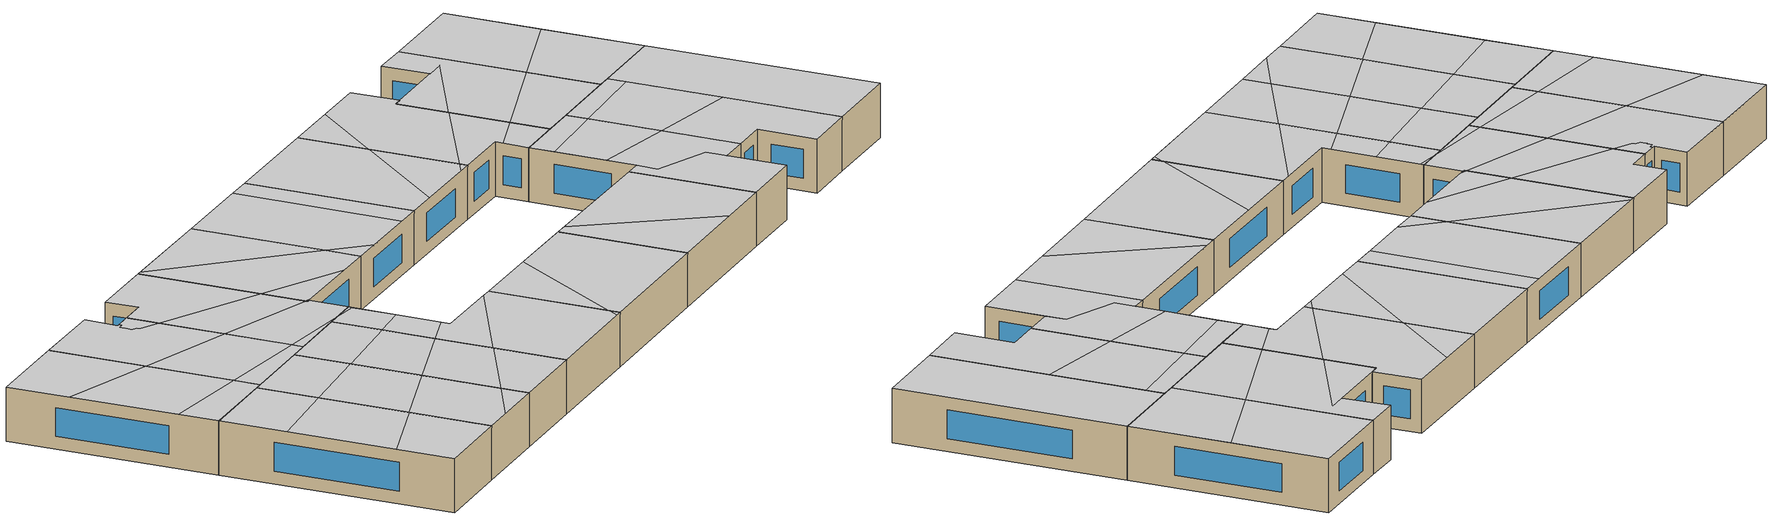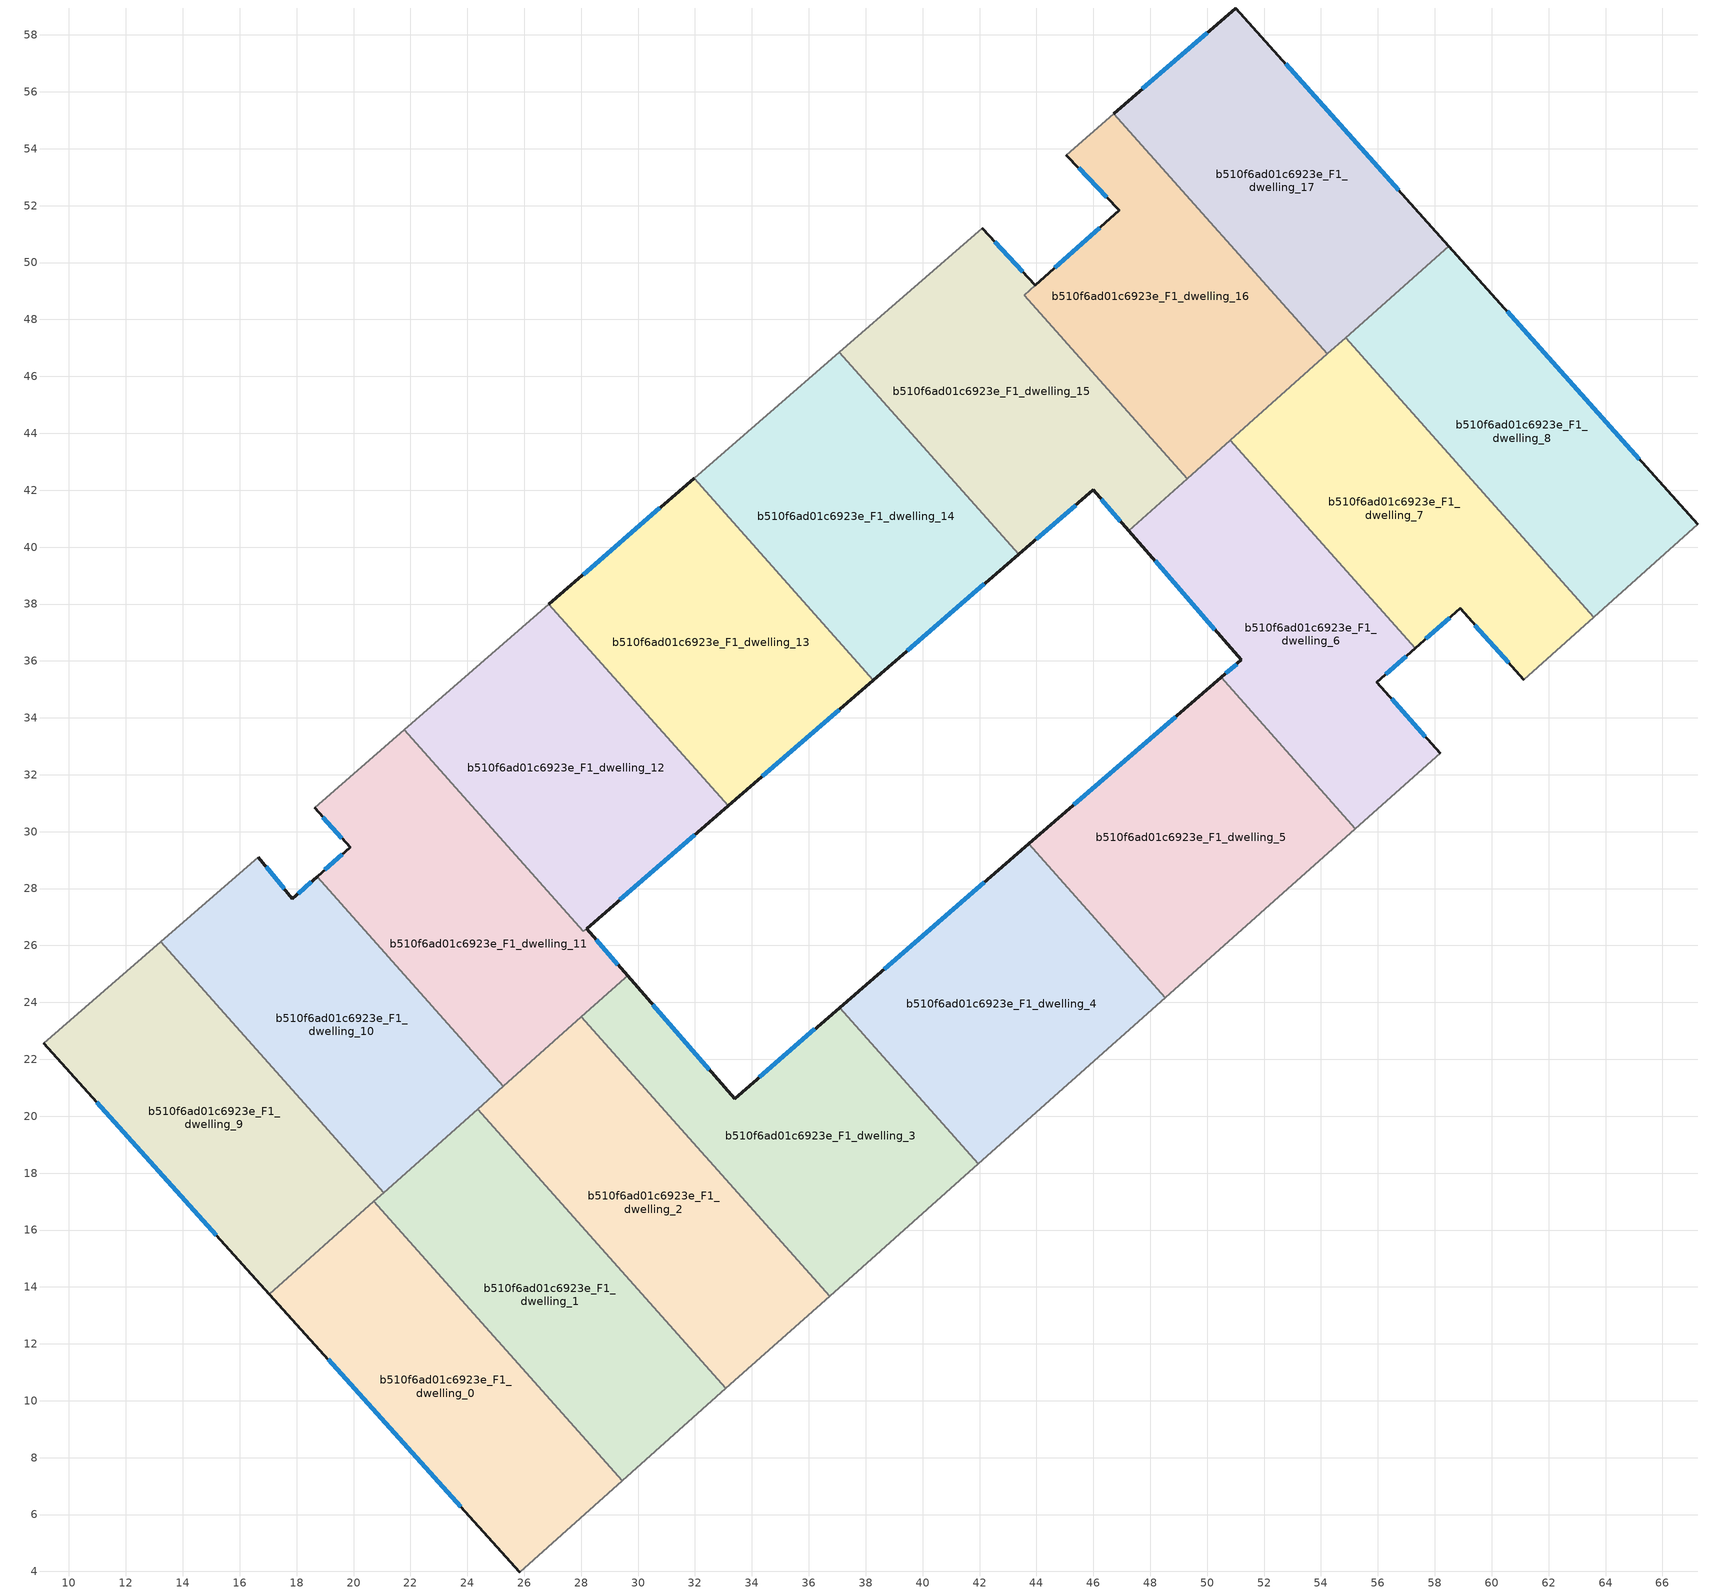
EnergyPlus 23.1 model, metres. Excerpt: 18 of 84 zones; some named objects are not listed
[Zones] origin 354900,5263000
b510f6ad01c6923e_F1_dwelling_0
 floor to b510f6ad01c6923e_F0_dwelling_0 (EU_floor_Construction): 20.72,17.01 29.44,7.19 25.83,3.98 17.04,13.75 z3
 wall outside (EU_wall_Construction): 17.04,13.75 25.83,3.98 z3:6
 wall to b510f6ad01c6923e_F1_dwelling_1 (EU_wall_Construction): 29.44,7.19 20.72,17.01 z3:6
 wall adiabatic (EU_wall_Construction): 25.83,3.98 29.44,7.19 z3:6
 wall to b510f6ad01c6923e_F1_dwelling_9 (EU_wall_Construction): 20.72,17.01 17.04,13.75 z3:6
 window (EU_Window_Construction): 19.11,11.45 23.77,6.27 z3.7:5.3
 ceiling to b510f6ad01c6923e_F2_dwelling_6 (EU_floor_Construction): 23.65,6.41 26.38,10.64 23.03,14.41 19.58,10.92 z6
 ceiling to b510f6ad01c6923e_F2_dwelling_5 (EU_floor_Construction): 19.58,10.92 23.03,14.41 20.72,17.01 17.04,13.75 z6
 ceiling to b510f6ad01c6923e_F2_dwelling_7 (EU_floor_Construction): 29.44,7.19 26.38,10.64 23.65,6.41 25.83,3.98 z6
b510f6ad01c6923e_F1_dwelling_1
 floor to b510f6ad01c6923e_F0_dwelling_1 (EU_floor_Construction): 24.36,20.25 33.09,10.43 29.44,7.19 20.72,17.01 z3
 wall to b510f6ad01c6923e_F1_dwelling_2 (EU_wall_Construction): 33.09,10.43 24.36,20.25 z3:6
 wall adiabatic (EU_wall_Construction): 29.44,7.19 33.09,10.43 z3:6
 wall to b510f6ad01c6923e_F1_dwelling_10 (EU_wall_Construction): 24.36,20.25 21.06,17.32 z3:6
 wall to b510f6ad01c6923e_F1_dwelling_9 (EU_wall_Construction): 21.06,17.32 20.72,17.01 z3:6
 ceiling to b510f6ad01c6923e_F2_dwelling_7 (EU_floor_Construction): 30.75,8.35 32.02,11.63 29.12,14.9 26.38,10.64 29.44,7.19 z6
 ceiling to b510f6ad01c6923e_F2_dwelling_6 (EU_floor_Construction): 26.38,10.64 29.12,14.9 26.46,17.89 23.03,14.41 z6
 ceiling to b510f6ad01c6923e_F2_dwelling_5 (EU_floor_Construction): 23.03,14.41 26.46,17.89 24.36,20.25 20.72,17.01 z6
 ceiling to b510f6ad01c6923e_F2_dwelling_8 (EU_floor_Construction): 33.09,10.43 32.02,11.63 30.75,8.35 z6
b510f6ad01c6923e_F1_dwelling_10
 floor to b510f6ad01c6923e_F0_dwelling_10 (EU_floor_Construction): 18.72,28.42 25.26,21.05 21.06,17.32 13.22,26.13 16.65,29.11 17.85,27.64 z3
 wall outside (EU_wall_Construction): 18.72,28.42 17.85,27.64 16.65,29.11 z3:6
 wall adiabatic (EU_wall_Construction): 16.65,29.11 13.22,26.13 z3:6
 wall to b510f6ad01c6923e_F1_dwelling_11 (EU_wall_Construction): 25.26,21.05 18.72,28.42 z3:6
 wall to b510f6ad01c6923e_F1_dwelling_9 (EU_wall_Construction): 13.22,26.13 21.06,17.32 z3:6
 wall to b510f6ad01c6923e_F1_dwelling_2 (EU_wall_Construction): 24.36,20.25 25.26,21.05 z3:6
 window (EU_Window_Construction): 17.56,27.99 16.93,28.76 / 18.51,28.24 18.05,27.82 z3.7:5.3
 ceiling to b510f6ad01c6923e_F2_dwelling_3 (EU_floor_Construction): 22.36,24.32 19.9,27.08 18.71,26.83 18.6,26.96 18.27,26.89 18.06,27.15 17.94,27.12 18.02,27.2 17.83,27.43 18.05,27.63 17.96,27.74 17.85,27.64 16.65,29.11 13.22,26.13 16.82,22.09 z6
 ceiling to b510f6ad01c6923e_F2_dwelling_2 (EU_floor_Construction): 19.9,27.08 18.72,28.42 17.96,27.74 18.05,27.63 17.83,27.43 18.02,27.2 17.94,27.12 18.06,27.15 18.27,26.89 18.6,26.96 18.71,26.83 z6
 ceiling to b510f6ad01c6923e_F2_dwelling_4 (EU_floor_Construction): 24.83,21.54 22.36,24.32 16.82,22.09 20.08,18.42 z6
 ceiling to b510f6ad01c6923e_F2_dwelling_5 (EU_floor_Construction): 25.26,21.05 24.83,21.54 20.08,18.42 21.06,17.32 z6
b510f6ad01c6923e_F1_dwelling_11
 floor to b510f6ad01c6923e_F0_dwelling_11 (EU_floor_Construction): 28.19,26.6 29.63,24.94 29.54,24.85 25.26,21.05 18.72,28.42 19.88,29.45 18.63,30.84 21.79,33.58 28.07,26.5 z3
 wall outside (EU_wall_Construction): 18.63,30.84 19.88,29.45 18.72,28.42 / 29.63,24.94 28.19,26.6 z3:6
 wall adiabatic (EU_wall_Construction): 21.79,33.58 18.63,30.84 z3:6
 wall to b510f6ad01c6923e_F1_dwelling_12 (EU_wall_Construction): 28.19,26.6 28.07,26.5 21.79,33.58 z3:6
 wall to b510f6ad01c6923e_F1_dwelling_3 (EU_wall_Construction): 28.01,23.49 29.54,24.85 29.63,24.94 z3:6
 wall to b510f6ad01c6923e_F1_dwelling_2 (EU_wall_Construction): 25.26,21.05 28,23.49 z3:6
 window (EU_Window_Construction): 19.61,29.21 18.99,28.66 / 18.93,30.51 19.59,29.78 / 29.29,25.33 28.53,26.21 z3.7:5.3
 ceiling to b510f6ad01c6923e_F2_dwelling_2 (EU_floor_Construction): 26.33,28.46 21.79,33.57 18.63,30.84 19.88,29.45 18.72,28.42 19.9,27.08 z6
 ceiling to b510f6ad01c6923e_F2_dwelling_3 (EU_floor_Construction): 27.99,26.6 26.33,28.46 19.9,27.08 22.36,24.32 z6
 ceiling to b510f6ad01c6923e_F2_dwelling_4 (EU_floor_Construction): 28.63,24.05 29.54,24.85 29.63,24.94 28.19,26.6 28.07,26.5 27.99,26.6 22.36,24.32 24.83,21.54 z6
 ceiling adiabatic (EU_roof_Construction): 28.63,24.05 24.83,21.54 25.26,21.05 z6
b510f6ad01c6923e_F1_dwelling_12
 floor to b510f6ad01c6923e_F0_dwelling_12 (EU_floor_Construction): 26.87,37.99 33.16,30.9 28.19,26.6 28.07,26.5 21.79,33.58 z3
 wall outside (EU_wall_Construction): 28.19,26.6 33.16,30.9 z3:6
 wall adiabatic (EU_wall_Construction): 26.87,37.99 21.79,33.58 z3:6
 wall to b510f6ad01c6923e_F1_dwelling_13 (EU_wall_Construction): 33.16,30.9 26.87,37.99 z3:6
 window (EU_Window_Construction): 29.36,27.61 31.99,29.89 z3.7:5.3
 ceiling to b510f6ad01c6923e_F2_dwelling_4 (EU_floor_Construction): 28.19,26.6 28.36,26.74 27.99,26.6 28.07,26.5 z6
 ceiling to b510f6ad01c6923e_F2_dwelling_2 (EU_floor_Construction): 31.65,29.6 33.16,30.9 31.84,32.39 21.97,33.74 21.79,33.57 26.33,28.46 z6
 ceiling to b510f6ad01c6923e_F2_dwelling_3 (EU_floor_Construction): 31.65,29.6 26.33,28.46 27.99,26.6 28.36,26.74 z6
 ceiling to b510f6ad01c6923e_F2_dwelling_1 (EU_floor_Construction): 31.84,32.39 26.87,37.99 21.97,33.74 z6
b510f6ad01c6923e_F1_dwelling_13
 floor to b510f6ad01c6923e_F0_dwelling_13 (EU_floor_Construction): 31.97,42.42 38.27,35.33 33.16,30.9 26.87,37.99 z3
 wall outside (EU_wall_Construction): 31.97,42.42 26.87,37.99 / 33.16,30.9 38.27,35.33 z3:6
 wall to b510f6ad01c6923e_F1_dwelling_14 (EU_wall_Construction): 38.27,35.33 31.97,42.42 z3:6
 window (EU_Window_Construction): 30.77,41.38 28.07,39.03 / 34.36,31.94 37.07,34.29 z3.7:5.3
 ceiling to b510f6ad01c6923e_F2_dwelling_1 (EU_floor_Construction): 37.08,34.3 30.83,41.43 26.87,37.99 31.84,32.39 34.46,32.03 z6
 ceiling to b510f6ad01c6923e_F2_dwelling_0 (EU_floor_Construction): 38.27,35.33 31.97,42.42 30.83,41.43 37.08,34.3 z6
 ceiling to b510f6ad01c6923e_F2_dwelling_2 (EU_floor_Construction): 34.46,32.03 31.84,32.39 33.16,30.9 z6
b510f6ad01c6923e_F1_dwelling_14
 floor to b510f6ad01c6923e_F0_dwelling_14 (EU_floor_Construction): 37.06,46.84 43.37,39.74 38.27,35.33 31.97,42.42 z3
 wall outside (EU_wall_Construction): 38.27,35.33 43.37,39.74 z3:6
 wall adiabatic (EU_wall_Construction): 37.06,46.84 31.97,42.42 z3:6
 wall to b510f6ad01c6923e_F1_dwelling_15 (EU_wall_Construction): 43.37,39.74 37.06,46.84 z3:6
 window (EU_Window_Construction): 39.47,36.36 42.17,38.71 z3.7:5.3
 ceiling to b510f6ad01c6923e_F2_dwelling_0 (EU_floor_Construction): 39.69,36.56 39.69,43.88 37.06,46.84 31.97,42.42 38.27,35.33 z6
 ceiling to b510f6ad01c6923e_F2_dwelling_15 (EU_floor_Construction): 42.68,39.15 43.05,40.11 39.69,43.88 39.69,36.56 z6
 ceiling to b510f6ad01c6923e_F2_dwelling_14 (EU_floor_Construction): 43.37,39.74 43.05,40.11 42.68,39.15 z6
b510f6ad01c6923e_F1_dwelling_15
 floor to b510f6ad01c6923e_F0_dwelling_15 (EU_floor_Construction): 43.95,49.2 43.57,48.86 49.29,42.41 47.24,40.58 45.99,42.01 43.37,39.74 37.06,46.84 42.09,51.21 z3
 wall outside (EU_wall_Construction): 43.37,39.74 45.99,42.01 47.24,40.58 / 43.95,49.2 42.09,51.21 z3:6
 wall adiabatic (EU_wall_Construction): 42.09,51.21 37.06,46.84 z3:6
 wall to b510f6ad01c6923e_F1_dwelling_16 (EU_wall_Construction): 43.57,48.86 43.95,49.2 / 49.29,42.41 43.57,48.85 z3:6
 wall to b510f6ad01c6923e_F1_dwelling_6 (EU_wall_Construction): 47.24,40.58 49.29,42.41 z3:6
 window (EU_Window_Construction): 43.99,40.28 45.38,41.48 / 43.52,49.67 42.53,50.74 / 46.28,41.68 46.95,40.92 z3.7:5.3
 ceiling to b510f6ad01c6923e_F2_dwelling_15 (EU_floor_Construction): 43.05,40.11 45.54,46.63 43.57,48.86 43.95,49.2 42.09,51.21 39.69,49.12 39.69,43.88 z6
 ceiling to b510f6ad01c6923e_F2_dwelling_14 (EU_floor_Construction): 46.27,41.69 47.79,44.1 45.54,46.63 43.05,40.11 43.37,39.74 45.99,42.01 z6
 ceiling to b510f6ad01c6923e_F2_dwelling_0 (EU_floor_Construction): 39.69,43.88 39.69,49.12 37.06,46.84 z6
 ceiling adiabatic (EU_roof_Construction): 49.29,42.41 47.79,44.1 46.27,41.69 47.24,40.58 z6
b510f6ad01c6923e_F1_dwelling_16
 floor to b510f6ad01c6923e_F0_dwelling_16 (EU_floor_Construction): 46.72,55.23 54.22,46.79 49.29,42.41 43.57,48.85 46.91,51.84 45.05,53.78 z3
 wall outside (EU_wall_Construction): 45.05,53.78 46.91,51.84 43.96,49.21 z3:6
 wall to b510f6ad01c6923e_F1_dwelling_17 (EU_wall_Construction): 54.22,46.79 46.72,55.23 z3:6
 wall adiabatic (EU_wall_Construction): 46.72,55.23 45.05,53.78 z3:6
 wall to b510f6ad01c6923e_F1_dwelling_7 (EU_wall_Construction): 50.82,43.76 54.22,46.79 z3:6
 wall to b510f6ad01c6923e_F1_dwelling_6 (EU_wall_Construction): 49.29,42.41 50.82,43.76 z3:6
 window (EU_Window_Construction): 46.22,51.22 44.65,49.82 / 45.49,53.32 46.47,52.3 z3.7:5.3
 ceiling to b510f6ad01c6923e_F2_dwelling_14 (EU_floor_Construction): 47.79,44.1 51.46,49.89 46.72,55.23 45.05,53.78 46.91,51.84 47.84,52.66 45.54,46.63 z6
 ceiling adiabatic (EU_roof_Construction): 54.22,46.79 51.46,49.89 47.79,44.1 49.29,42.41 z6
 ceiling to b510f6ad01c6923e_F2_dwelling_15 (EU_floor_Construction): 45.54,46.63 47.84,52.66 43.57,48.86 z6
 roof outside (EU_roof_Construction): 46.91,51.84 43.57,48.86 47.84,52.66 z6
b510f6ad01c6923e_F1_dwelling_17
 floor to b510f6ad01c6923e_F0_dwelling_17 (EU_floor_Construction): 51,58.95 58.49,50.58 54.22,46.79 46.72,55.23 z3
 wall outside (EU_wall_Construction): 58.49,50.58 51,58.95 46.72,55.23 z3:6
 wall to b510f6ad01c6923e_F1_dwelling_8 (EU_wall_Construction): 54.86,47.36 58.49,50.58 z3:6
 wall to b510f6ad01c6923e_F1_dwelling_7 (EU_wall_Construction): 54.22,46.79 54.86,47.36 z3:6
 window (EU_Window_Construction): 50,58.07 47.73,56.1 / 56.73,52.55 52.76,56.98 z3.7:5.3
 ceiling to b510f6ad01c6923e_F2_dwelling_14 (EU_floor_Construction): 51.46,49.89 54.63,54.89 51,58.95 46.72,55.23 z6
 ceiling to b510f6ad01c6923e_F2_dwelling_13 (EU_floor_Construction): 58.49,50.58 54.63,54.89 51.46,49.89 54.22,46.79 z6
b510f6ad01c6923e_F1_dwelling_2
 floor to b510f6ad01c6923e_F0_dwelling_2 (EU_floor_Construction): 28.01,23.49 36.73,13.67 33.09,10.43 24.36,20.25 z3
 wall to b510f6ad01c6923e_F1_dwelling_3 (EU_wall_Construction): 36.73,13.67 28.01,23.49 z3:6
 wall adiabatic (EU_wall_Construction): 33.09,10.43 36.73,13.67 z3:6
 ceiling adiabatic (EU_roof_Construction): 26.46,17.89 29.89,21.37 28.01,23.49 24.36,20.25 z6
 ceiling to b510f6ad01c6923e_F2_dwelling_7 (EU_floor_Construction): 32.02,11.63 34.01,16.73 31.86,19.15 29.12,14.9 z6
 ceiling to b510f6ad01c6923e_F2_dwelling_8 (EU_floor_Construction): 36.73,13.67 34.01,16.73 32.02,11.63 33.09,10.43 z6
 ceiling to b510f6ad01c6923e_F2_dwelling_6 (EU_floor_Construction): 29.12,14.9 31.86,19.15 29.89,21.37 26.46,17.89 z6
b510f6ad01c6923e_F1_dwelling_3
 floor to b510f6ad01c6923e_F0_dwelling_3 (EU_floor_Construction): 37.09,23.82 41.96,18.33 36.73,13.67 28.01,23.49 29.63,24.94 33.39,20.62 z3
 wall outside (EU_wall_Construction): 37.09,23.82 33.39,20.62 29.63,24.94 z3:6
 wall to b510f6ad01c6923e_F1_dwelling_4 (EU_wall_Construction): 41.96,18.33 37.09,23.82 z3:6
 wall adiabatic (EU_wall_Construction): 36.73,13.67 41.96,18.33 z3:6
 window (EU_Window_Construction): 32.51,21.63 30.52,23.92 / 36.22,23.07 34.26,21.37 z3.7:5.3
 ceiling to b510f6ad01c6923e_F2_dwelling_8 (EU_floor_Construction): 41.66,18.06 41.56,18.79 37.09,23.82 36.61,23.41 34.01,16.73 36.73,13.67 z6
 ceiling to b510f6ad01c6923e_F2_dwelling_7 (EU_floor_Construction): 34.01,16.73 36.61,23.41 33.39,20.62 33.05,21.01 31.86,19.15 z6
 ceiling to b510f6ad01c6923e_F2_dwelling_9 (EU_floor_Construction): 41.96,18.33 41.56,18.79 41.66,18.06 z6
 ceiling to b510f6ad01c6923e_F2_dwelling_6 (EU_floor_Construction): 31.86,19.15 33.05,21.01 31.4,22.91 29.89,21.37 z6
 ceiling to b510f6ad01c6923e_F2_dwelling_4 (EU_floor_Construction): 29.76,24.79 29.63,24.94 28.63,24.05 z6
 ceiling to b510f6ad01c6923e_F2_dwelling_5 (EU_floor_Construction): 29.89,21.37 31.4,22.91 29.76,24.79 28.63,24.05 28.01,23.49 z6
b510f6ad01c6923e_F1_dwelling_4
 floor to b510f6ad01c6923e_F0_dwelling_4 (EU_floor_Construction): 43.73,29.57 48.53,24.17 41.96,18.33 37.09,23.82 z3
 wall outside (EU_wall_Construction): 43.73,29.57 37.09,23.82 z3:6
 wall to b510f6ad01c6923e_F1_dwelling_5 (EU_wall_Construction): 48.53,24.17 43.73,29.57 z3:6
 wall adiabatic (EU_wall_Construction): 41.96,18.33 48.53,24.17 z3:6
 window (EU_Window_Construction): 42.17,28.22 38.65,25.17 z3.7:5.3
 ceiling adiabatic (EU_roof_Construction): 48.53,24.17 43.73,29.57 40.38,26.67 41.56,18.79 41.96,18.33 z6
 ceiling to b510f6ad01c6923e_F2_dwelling_8 (EU_floor_Construction): 41.56,18.79 40.38,26.67 37.09,23.82 z6
b510f6ad01c6923e_F1_dwelling_5
 floor to b510f6ad01c6923e_F0_dwelling_5 (EU_floor_Construction): 50.49,35.42 55.21,30.11 48.53,24.17 43.73,29.57 z3
 wall outside (EU_wall_Construction): 50.49,35.42 43.73,29.57 z3:6
 wall to b510f6ad01c6923e_F1_dwelling_6 (EU_wall_Construction): 55.21,30.11 50.49,35.42 z3:6
 wall adiabatic (EU_wall_Construction): 48.53,24.17 55.21,30.11 z3:6
 window (EU_Window_Construction): 48.9,34.05 45.32,30.94 z3.7:5.3
 ceiling to b510f6ad01c6923e_F2_dwelling_10 (EU_floor_Construction): 55.21,30.11 50.49,35.42 44.31,30.07 52.64,27.82 z6
 ceiling to b510f6ad01c6923e_F2_dwelling_9 (EU_floor_Construction): 52.64,27.82 44.31,30.07 43.73,29.57 48.53,24.17 z6
b510f6ad01c6923e_F1_dwelling_6
 floor to b510f6ad01c6923e_F0_dwelling_6 (EU_floor_Construction): 57.31,36.45 55.96,35.25 58.19,32.76 55.21,30.11 50.49,35.42 51.2,36.04 47.24,40.58 50.82,43.76 z3
 wall outside (EU_wall_Construction): 47.24,40.58 51.2,36.04 50.49,35.42 / 58.19,32.76 55.96,35.25 57.31,36.45 z3:6
 wall to b510f6ad01c6923e_F1_dwelling_7 (EU_wall_Construction): 57.31,36.45 50.82,43.76 z3:6
 wall adiabatic (EU_wall_Construction): 55.21,30.11 58.19,32.76 z3:6
 window (EU_Window_Construction): 51.03,35.89 50.66,35.57 / 48.17,39.51 50.27,37.1 / 56.28,35.53 57,36.17 / 57.66,33.34 56.48,34.66 z3.7:5.3
 ceiling to b510f6ad01c6923e_F2_dwelling_10 (EU_floor_Construction): 58.19,32.76 55.18,36.12 51.99,35.13 51.2,36.04 50.49,35.42 55.21,30.11 z6
 ceiling to b510f6ad01c6923e_F2_dwelling_11 (EU_floor_Construction): 57.31,36.45 54.38,39.75 50.1,37.3 51.99,35.13 55.18,36.12 55.96,35.25 z6
 ceiling to b510f6ad01c6923e_F2_dwelling_12 (EU_floor_Construction): 54.38,39.75 51.66,42.82 48.19,39.49 50.1,37.3 z6
 ceiling to b510f6ad01c6923e_F2_dwelling_13 (EU_floor_Construction): 51.66,42.82 50.82,43.76 47.24,40.58 48.19,39.49 z6
b510f6ad01c6923e_F1_dwelling_7
 floor to b510f6ad01c6923e_F0_dwelling_7 (EU_floor_Construction): 54.86,47.36 63.59,37.54 61.12,35.34 58.89,37.85 57.31,36.45 50.82,43.76 z3
 wall outside (EU_wall_Construction): 57.31,36.45 58.89,37.85 61.12,35.34 z3:6
 wall to b510f6ad01c6923e_F1_dwelling_8 (EU_wall_Construction): 63.59,37.54 54.86,47.36 z3:6
 wall adiabatic (EU_wall_Construction): 61.12,35.34 63.59,37.54 z3:6
 window (EU_Window_Construction): 59.41,37.26 60.6,35.93 / 57.68,36.78 58.52,37.52 z3.7:5.3
 ceiling to b510f6ad01c6923e_F2_dwelling_11 (EU_floor_Construction): 63.59,37.54 59.17,42.51 54.38,39.75 57.31,36.45 58.89,37.85 61.12,35.34 z6
 ceiling to b510f6ad01c6923e_F2_dwelling_12 (EU_floor_Construction): 59.17,42.51 55.56,46.57 51.66,42.82 54.38,39.75 z6
 ceiling to b510f6ad01c6923e_F2_dwelling_13 (EU_floor_Construction): 55.56,46.57 54.86,47.36 50.82,43.76 51.66,42.82 z6
b510f6ad01c6923e_F1_dwelling_8
 floor to b510f6ad01c6923e_F0_dwelling_8 (EU_floor_Construction): 58.49,50.58 67.25,40.8 63.59,37.54 54.86,47.36 z3
 wall outside (EU_wall_Construction): 67.25,40.8 58.49,50.58 z3:6
 wall adiabatic (EU_wall_Construction): 63.59,37.54 67.25,40.8 z3:6
 window (EU_Window_Construction): 65.19,43.09 60.54,48.28 z3.7:5.3
 ceiling adiabatic (EU_roof_Construction): 67.25,40.8 58.49,50.58 54.86,47.36 63.59,37.54 z6
b510f6ad01c6923e_F1_dwelling_9
 floor to b510f6ad01c6923e_F0_dwelling_9 (EU_floor_Construction): 13.22,26.13 21.06,17.32 17.04,13.75 9.11,22.56 z3
 wall outside (EU_wall_Construction): 9.11,22.56 17.04,13.75 z3:6
 wall adiabatic (EU_wall_Construction): 13.22,26.13 9.11,22.56 z3:6
 window (EU_Window_Construction): 10.97,20.49 15.18,15.81 z3.7:5.3
 ceiling to b510f6ad01c6923e_F2_dwelling_4 (EU_floor_Construction): 20.08,18.42 16.82,22.09 11.47,19.93 15.52,15.43 z6
 ceiling to b510f6ad01c6923e_F2_dwelling_3 (EU_floor_Construction): 16.82,22.09 13.22,26.13 9.11,22.56 11.47,19.93 z6
 ceiling to b510f6ad01c6923e_F2_dwelling_5 (EU_floor_Construction): 21.06,17.32 20.08,18.42 15.52,15.43 17.04,13.75 z6
[Building]
EU S2 Campaign: North Axis=0; Terrain=City; Solar Distribution=FullExterior
[Site:Location]
Budapest.Ferenc.Liszt.Intl.AP: Latitude=47.437; Longitude=19.256; Time Zone=1; Elevation=185
[SizingPeriod:WeatherFileDays]
AnnualSizingPeriod: Begin Month=1; Begin Day of Month=1; End Month=12; End Day of Month=31; Day of Week for Start Day=Monday; Use Weather File Daylight Saving Period=No; Use Weather File Rain and Snow Indicators=No
[MATERIAL]
EU_InternalMass_Material: Roughness=MediumRough; Thickness=0.1; Conductivity=1; Density=1800; Specific Heat=900; Thermal Absorptance=0.9; Solar Absorptance=0.7; Visible Absorptance=0.7
[MATERIAL:NOMASS] Roughness=MediumRough; Thermal Absorptance=0.9; Solar Absorptance=0.7; Visible Absorptance=0.7
Name | Thermal Resistance
EU_wall_NoMass | 0.832559
EU_roof_NoMass | 1.39638
EU_floor_NoMass | 0.872794
[WINDOWMATERIAL:SIMPLEGLAZINGSYSTEM]
EU_Window_SimpleGlazing: UFactor=2.79869; Solar Heat Gain Coefficient=0.75; Visible Transmittance=0.75
[CONSTRUCTION]
EU_wall_Construction: EU_wall_NoMass
EU_roof_Construction: EU_roof_NoMass
EU_floor_Construction: EU_floor_NoMass
EU_Window_Construction: EU_Window_SimpleGlazing
EU_InternalMass_Construction: EU_InternalMass_Material
[ZONE] Type=1; Multiplier=1; Ceiling Height=autocalculate; Floor Area=autocalculate; Part of Total Floor Area=Yes
Name | Volume
b510f6ad01c6923e_F1_dwelling_0 | 192.127
b510f6ad01c6923e_F1_dwelling_1 | 192.091
b510f6ad01c6923e_F1_dwelling_10 | 192.071
b510f6ad01c6923e_F1_dwelling_11 | 193.017
b510f6ad01c6923e_F1_dwelling_12 | 191.205
b510f6ad01c6923e_F1_dwelling_13 | 192.107
b510f6ad01c6923e_F1_dwelling_14; b510f6ad01c6923e_F1_dwelling_2; b510f6ad01c6923e_F1_dwelling_5 | 192.088
b510f6ad01c6923e_F1_dwelling_15 | 196.137
b510f6ad01c6923e_F1_dwelling_16 | 188.053
b510f6ad01c6923e_F1_dwelling_17 | 192.074
b510f6ad01c6923e_F1_dwelling_3 | 192.099
b510f6ad01c6923e_F1_dwelling_4 | 192.108
b510f6ad01c6923e_F1_dwelling_6 | 192.117
b510f6ad01c6923e_F1_dwelling_7 | 192.106
b510f6ad01c6923e_F1_dwelling_8 | 192.089
b510f6ad01c6923e_F1_dwelling_9 | 192.115
[INTERNALMASS] Construction=EU_InternalMass_Construction
Name | Zone or ZoneList | Surface Area
b510f6ad01c6923e_F1_dwelling_0_EU_InternalMass | b510f6ad01c6923e_F1_dwelling_0 | 64.0423
b510f6ad01c6923e_F1_dwelling_1_EU_InternalMass | b510f6ad01c6923e_F1_dwelling_1 | 64.0305
b510f6ad01c6923e_F1_dwelling_2_EU_InternalMass | b510f6ad01c6923e_F1_dwelling_2 | 64.0294
b510f6ad01c6923e_F1_dwelling_3_EU_InternalMass | b510f6ad01c6923e_F1_dwelling_3 | 64.0329
b510f6ad01c6923e_F1_dwelling_4_EU_InternalMass | b510f6ad01c6923e_F1_dwelling_4 | 64.036
b510f6ad01c6923e_F1_dwelling_5_EU_InternalMass | b510f6ad01c6923e_F1_dwelling_5 | 64.0292
b510f6ad01c6923e_F1_dwelling_6_EU_InternalMass | b510f6ad01c6923e_F1_dwelling_6 | 64.0389
b510f6ad01c6923e_F1_dwelling_7_EU_InternalMass | b510f6ad01c6923e_F1_dwelling_7 | 64.0355
b510f6ad01c6923e_F1_dwelling_8_EU_InternalMass | b510f6ad01c6923e_F1_dwelling_8 | 64.0295
b510f6ad01c6923e_F1_dwelling_9_EU_InternalMass | b510f6ad01c6923e_F1_dwelling_9 | 64.0383
b510f6ad01c6923e_F1_dwelling_10_EU_InternalMass | b510f6ad01c6923e_F1_dwelling_10 | 64.0238
b510f6ad01c6923e_F1_dwelling_11_EU_InternalMass | b510f6ad01c6923e_F1_dwelling_11 | 64.3391
b510f6ad01c6923e_F1_dwelling_12_EU_InternalMass | b510f6ad01c6923e_F1_dwelling_12 | 63.7341
b510f6ad01c6923e_F1_dwelling_13_EU_InternalMass | b510f6ad01c6923e_F1_dwelling_13 | 64.0355
b510f6ad01c6923e_F1_dwelling_14_EU_InternalMass | b510f6ad01c6923e_F1_dwelling_14 | 64.0295
b510f6ad01c6923e_F1_dwelling_15_EU_InternalMass | b510f6ad01c6923e_F1_dwelling_15 | 65.38
b510f6ad01c6923e_F1_dwelling_16_EU_InternalMass | b510f6ad01c6923e_F1_dwelling_16 | 62.6946
b510f6ad01c6923e_F1_dwelling_17_EU_InternalMass | b510f6ad01c6923e_F1_dwelling_17 | 64.0247
[OTHEREQUIPMENT] Fuel Type=Electricity; Design Level Calculation Method=Watts/Area; Power per Zone Floor Area=1; Fraction Latent=0; Fraction Radiant=0; Fraction Lost=0; Carbon Dioxide Generation Rate=0; EndUse Subcategory=EU_Step8_InternalGains
Name | Zone or ZoneList or Space or SpaceList | Schedule
EU_Step8_InternalGain_b510f6ad01c6923e_F1_dwelling_0_f000 | b510f6ad01c6923e_F1_dwelling_0 | EU_Step8_GainSchedule_b510f6ad01c6923e_F1_dwelling_0_f000
EU_Step8_InternalGain_b510f6ad01c6923e_F1_dwelling_1_f000 | b510f6ad01c6923e_F1_dwelling_1 | EU_Step8_GainSchedule_b510f6ad01c6923e_F1_dwelling_1_f000
EU_Step8_InternalGain_b510f6ad01c6923e_F1_dwelling_2_f000 | b510f6ad01c6923e_F1_dwelling_2 | EU_Step8_GainSchedule_b510f6ad01c6923e_F1_dwelling_2_f000
EU_Step8_InternalGain_b510f6ad01c6923e_F1_dwelling_3_f000 | b510f6ad01c6923e_F1_dwelling_3 | EU_Step8_GainSchedule_b510f6ad01c6923e_F1_dwelling_3_f000
EU_Step8_InternalGain_b510f6ad01c6923e_F1_dwelling_4_f000 | b510f6ad01c6923e_F1_dwelling_4 | EU_Step8_GainSchedule_b510f6ad01c6923e_F1_dwelling_4_f000
EU_Step8_InternalGain_b510f6ad01c6923e_F1_dwelling_5_f000 | b510f6ad01c6923e_F1_dwelling_5 | EU_Step8_GainSchedule_b510f6ad01c6923e_F1_dwelling_5_f000
EU_Step8_InternalGain_b510f6ad01c6923e_F1_dwelling_6_f000 | b510f6ad01c6923e_F1_dwelling_6 | EU_Step8_GainSchedule_b510f6ad01c6923e_F1_dwelling_6_f000
EU_Step8_InternalGain_b510f6ad01c6923e_F1_dwelling_7_f000 | b510f6ad01c6923e_F1_dwelling_7 | EU_Step8_GainSchedule_b510f6ad01c6923e_F1_dwelling_7_f000
EU_Step8_InternalGain_b510f6ad01c6923e_F1_dwelling_8_f000 | b510f6ad01c6923e_F1_dwelling_8 | EU_Step8_GainSchedule_b510f6ad01c6923e_F1_dwelling_8_f000
EU_Step8_InternalGain_b510f6ad01c6923e_F1_dwelling_9_f000 | b510f6ad01c6923e_F1_dwelling_9 | EU_Step8_GainSchedule_b510f6ad01c6923e_F1_dwelling_9_f000
EU_Step8_InternalGain_b510f6ad01c6923e_F1_dwelling_10_f000 | b510f6ad01c6923e_F1_dwelling_10 | EU_Step8_GainSchedule_b510f6ad01c6923e_F1_dwelling_10_f000
EU_Step8_InternalGain_b510f6ad01c6923e_F1_dwelling_11_f000 | b510f6ad01c6923e_F1_dwelling_11 | EU_Step8_GainSchedule_b510f6ad01c6923e_F1_dwelling_11_f000
EU_Step8_InternalGain_b510f6ad01c6923e_F1_dwelling_12_f000 | b510f6ad01c6923e_F1_dwelling_12 | EU_Step8_GainSchedule_b510f6ad01c6923e_F1_dwelling_12_f000
EU_Step8_InternalGain_b510f6ad01c6923e_F1_dwelling_13_f000 | b510f6ad01c6923e_F1_dwelling_13 | EU_Step8_GainSchedule_b510f6ad01c6923e_F1_dwelling_13_f000
EU_Step8_InternalGain_b510f6ad01c6923e_F1_dwelling_14_f000 | b510f6ad01c6923e_F1_dwelling_14 | EU_Step8_GainSchedule_b510f6ad01c6923e_F1_dwelling_14_f000
EU_Step8_InternalGain_b510f6ad01c6923e_F1_dwelling_15_f000 | b510f6ad01c6923e_F1_dwelling_15 | EU_Step8_GainSchedule_b510f6ad01c6923e_F1_dwelling_15_f000
EU_Step8_InternalGain_b510f6ad01c6923e_F1_dwelling_16_f000 | b510f6ad01c6923e_F1_dwelling_16 | EU_Step8_GainSchedule_b510f6ad01c6923e_F1_dwelling_16_f000
EU_Step8_InternalGain_b510f6ad01c6923e_F1_dwelling_17_f000 | b510f6ad01c6923e_F1_dwelling_17 | EU_Step8_GainSchedule_b510f6ad01c6923e_F1_dwelling_17_f000
[ZONEVENTILATION:DESIGNFLOWRATE] Schedule=EU_AlwaysOn; Design Flow Rate Calculation Method=AirChanges/Hour; Air Changes per Hour=0.475469; Ventilation Type=Natural; Fan Pressure Rise=0; Fan Total Efficiency=1; Constant Term Coefficient=1; Temperature Term Coefficient=0; Velocity Term Coefficient=0; Velocity Squared Term Coefficient=0; Minimum Indoor Temperature=-100; Maximum Indoor Temperature=100; Delta Temperature=-100; Minimum Outdoor Temperature=-100; Maximum Outdoor Temperature=100; Maximum Wind Speed=40
Name | Zone or ZoneList or Space or SpaceList
EU_ConstantAir_b510f6ad01c6923e_F1_dwelling_0 | b510f6ad01c6923e_F1_dwelling_0
EU_ConstantAir_b510f6ad01c6923e_F1_dwelling_1 | b510f6ad01c6923e_F1_dwelling_1
EU_ConstantAir_b510f6ad01c6923e_F1_dwelling_2 | b510f6ad01c6923e_F1_dwelling_2
EU_ConstantAir_b510f6ad01c6923e_F1_dwelling_3 | b510f6ad01c6923e_F1_dwelling_3
EU_ConstantAir_b510f6ad01c6923e_F1_dwelling_4 | b510f6ad01c6923e_F1_dwelling_4
EU_ConstantAir_b510f6ad01c6923e_F1_dwelling_5 | b510f6ad01c6923e_F1_dwelling_5
EU_ConstantAir_b510f6ad01c6923e_F1_dwelling_6 | b510f6ad01c6923e_F1_dwelling_6
EU_ConstantAir_b510f6ad01c6923e_F1_dwelling_7 | b510f6ad01c6923e_F1_dwelling_7
EU_ConstantAir_b510f6ad01c6923e_F1_dwelling_8 | b510f6ad01c6923e_F1_dwelling_8
EU_ConstantAir_b510f6ad01c6923e_F1_dwelling_9 | b510f6ad01c6923e_F1_dwelling_9
EU_ConstantAir_b510f6ad01c6923e_F1_dwelling_10 | b510f6ad01c6923e_F1_dwelling_10
EU_ConstantAir_b510f6ad01c6923e_F1_dwelling_11 | b510f6ad01c6923e_F1_dwelling_11
EU_ConstantAir_b510f6ad01c6923e_F1_dwelling_12 | b510f6ad01c6923e_F1_dwelling_12
EU_ConstantAir_b510f6ad01c6923e_F1_dwelling_13 | b510f6ad01c6923e_F1_dwelling_13
EU_ConstantAir_b510f6ad01c6923e_F1_dwelling_14 | b510f6ad01c6923e_F1_dwelling_14
EU_ConstantAir_b510f6ad01c6923e_F1_dwelling_15 | b510f6ad01c6923e_F1_dwelling_15
EU_ConstantAir_b510f6ad01c6923e_F1_dwelling_16 | b510f6ad01c6923e_F1_dwelling_16
EU_ConstantAir_b510f6ad01c6923e_F1_dwelling_17 | b510f6ad01c6923e_F1_dwelling_17
[HVACTEMPLATE:ZONE:IDEALLOADSAIRSYSTEM] System Availability Schedule=EU_AlwaysOn; Maximum Heating Supply Air Temperature=50; Minimum Cooling Supply Air Temperature=13; Maximum Heating Supply Air Humidity Ratio=0.0156; Minimum Cooling Supply Air Humidity Ratio=0.0077; Heating Limit=NoLimit; Cooling Limit=NoLimit; Heating Availability Schedule=EU_AlwaysOn; Cooling Availability Schedule=EU_CoolingOff; Dehumidification Control Type=ConstantSensibleHeatRatio; Cooling Sensible Heat Ratio=0.7; Dehumidification Setpoint=60; Humidification Control Type=None; Humidification Setpoint=30; Outdoor Air Method=None; Outdoor Air Flow Rate per Person=0.00944; Outdoor Air Flow Rate per Zone Floor Area=0; Outdoor Air Flow Rate per Zone=0; Demand Controlled Ventilation Type=None; Outdoor Air Economizer Type=NoEconomizer; Heat Recovery Type=None; Sensible Heat Recovery Effectiveness=0.7; Latent Heat Recovery Effectiveness=0.65
Name | Template Thermostat
b510f6ad01c6923e_F1_dwelling_0 | EU_HeatOnly_b510f6ad01c6923e_F1_dwelling_0
b510f6ad01c6923e_F1_dwelling_1 | EU_HeatOnly_b510f6ad01c6923e_F1_dwelling_1
b510f6ad01c6923e_F1_dwelling_2 | EU_HeatOnly_b510f6ad01c6923e_F1_dwelling_2
b510f6ad01c6923e_F1_dwelling_3 | EU_HeatOnly_b510f6ad01c6923e_F1_dwelling_3
b510f6ad01c6923e_F1_dwelling_4 | EU_HeatOnly_b510f6ad01c6923e_F1_dwelling_4
b510f6ad01c6923e_F1_dwelling_5 | EU_HeatOnly_b510f6ad01c6923e_F1_dwelling_5
b510f6ad01c6923e_F1_dwelling_6 | EU_HeatOnly_b510f6ad01c6923e_F1_dwelling_6
b510f6ad01c6923e_F1_dwelling_7 | EU_HeatOnly_b510f6ad01c6923e_F1_dwelling_7
b510f6ad01c6923e_F1_dwelling_8 | EU_HeatOnly_b510f6ad01c6923e_F1_dwelling_8
b510f6ad01c6923e_F1_dwelling_9 | EU_HeatOnly_b510f6ad01c6923e_F1_dwelling_9
b510f6ad01c6923e_F1_dwelling_10 | EU_HeatOnly_b510f6ad01c6923e_F1_dwelling_10
b510f6ad01c6923e_F1_dwelling_11 | EU_HeatOnly_b510f6ad01c6923e_F1_dwelling_11
b510f6ad01c6923e_F1_dwelling_12 | EU_HeatOnly_b510f6ad01c6923e_F1_dwelling_12
b510f6ad01c6923e_F1_dwelling_13 | EU_HeatOnly_b510f6ad01c6923e_F1_dwelling_13
b510f6ad01c6923e_F1_dwelling_14 | EU_HeatOnly_b510f6ad01c6923e_F1_dwelling_14
b510f6ad01c6923e_F1_dwelling_15 | EU_HeatOnly_b510f6ad01c6923e_F1_dwelling_15
b510f6ad01c6923e_F1_dwelling_16 | EU_HeatOnly_b510f6ad01c6923e_F1_dwelling_16
b510f6ad01c6923e_F1_dwelling_17 | EU_HeatOnly_b510f6ad01c6923e_F1_dwelling_17
[SIZING:ZONE] Zone Cooling Design Supply Air Temperature Input Method=SupplyAirTemperature; Zone Cooling Design Supply Air Temperature=13; Zone Heating Design Supply Air Temperature Input Method=SupplyAirTemperature; Zone Heating Design Supply Air Temperature=50; Zone Cooling Design Supply Air Humidity Ratio=0.008; Zone Heating Design Supply Air Humidity Ratio=0.008; Cooling Design Air Flow Method=DesignDay; Cooling Design Air Flow Rate=0; Cooling Minimum Air Flow per Zone Floor Area=0.000762; Cooling Minimum Air Flow=0; Cooling Minimum Air Flow Fraction=0.2; Heating Design Air Flow Method=DesignDay; Heating Design Air Flow Rate=0; Heating Maximum Air Flow per Zone Floor Area=0.002032; Heating Maximum Air Flow=0.141576; Heating Maximum Air Flow Fraction=0.3; Account for Dedicated Outdoor Air System=No; Dedicated Outdoor Air System Control Strategy=NeutralSupplyAir; Dedicated Outdoor Air Low Setpoint Temperature for Design=autosize; Dedicated Outdoor Air High Setpoint Temperature for Design=autosize; Zone Load Sizing Method=Sensible Load Only No Latent Load; Zone Latent Cooling Design Supply Air Humidity Ratio Input Method=HumidityRatioDifference; Zone Cooling Design Supply Air Humidity Ratio Difference=0.005; Zone Latent Heating Design Supply Air Humidity Ratio Input Method=HumidityRatioDifference; Zone Humidification Design Supply Air Humidity Ratio Difference=0.005
b510f6ad01c6923e_F1_dwelling_0; b510f6ad01c6923e_F1_dwelling_1; b510f6ad01c6923e_F1_dwelling_2; b510f6ad01c6923e_F1_dwelling_3; b510f6ad01c6923e_F1_dwelling_4; b510f6ad01c6923e_F1_dwelling_5; b510f6ad01c6923e_F1_dwelling_6; b510f6ad01c6923e_F1_dwelling_7; b510f6ad01c6923e_F1_dwelling_8; b510f6ad01c6923e_F1_dwelling_9; b510f6ad01c6923e_F1_dwelling_10; b510f6ad01c6923e_F1_dwelling_11; b510f6ad01c6923e_F1_dwelling_12; b510f6ad01c6923e_F1_dwelling_13; b510f6ad01c6923e_F1_dwelling_14; b510f6ad01c6923e_F1_dwelling_15; b510f6ad01c6923e_F1_dwelling_16; b510f6ad01c6923e_F1_dwelling_17
[SCHEDULE:CONSTANT]
Name | Hourly Value
EU_AlwaysOn | 1
EU_CoolingOff | 0
[SCHEDULE:FILE] Column Number=1; Rows to Skip at Top=0; Number of Hours of Data=8760; Column Separator=Comma; Interpolate to Timestep=No; Minutes per Item=60; Adjust Schedule for Daylight Savings=Yes
Name | File
EU_Step8_GainSchedule_b510f6ad01c6923e_F1_dwelling_0_f000 | ../../schedules/b510f6ad01c6923e/b510f6ad01c6923e_F1_dwelling_0_f000_gain.csv
EU_Step8_GainSchedule_b510f6ad01c6923e_F1_dwelling_1_f000 | ../../schedules/b510f6ad01c6923e/b510f6ad01c6923e_F1_dwelling_1_f000_gain.csv
EU_Step8_GainSchedule_b510f6ad01c6923e_F1_dwelling_2_f000 | ../../schedules/b510f6ad01c6923e/b510f6ad01c6923e_F1_dwelling_2_f000_gain.csv
EU_Step8_GainSchedule_b510f6ad01c6923e_F1_dwelling_3_f000 | ../../schedules/b510f6ad01c6923e/b510f6ad01c6923e_F1_dwelling_3_f000_gain.csv
EU_Step8_GainSchedule_b510f6ad01c6923e_F1_dwelling_4_f000 | ../../schedules/b510f6ad01c6923e/b510f6ad01c6923e_F1_dwelling_4_f000_gain.csv
EU_Step8_GainSchedule_b510f6ad01c6923e_F1_dwelling_5_f000 | ../../schedules/b510f6ad01c6923e/b510f6ad01c6923e_F1_dwelling_5_f000_gain.csv
EU_Step8_GainSchedule_b510f6ad01c6923e_F1_dwelling_6_f000 | ../../schedules/b510f6ad01c6923e/b510f6ad01c6923e_F1_dwelling_6_f000_gain.csv
EU_Step8_GainSchedule_b510f6ad01c6923e_F1_dwelling_7_f000 | ../../schedules/b510f6ad01c6923e/b510f6ad01c6923e_F1_dwelling_7_f000_gain.csv
EU_Step8_GainSchedule_b510f6ad01c6923e_F1_dwelling_8_f000 | ../../schedules/b510f6ad01c6923e/b510f6ad01c6923e_F1_dwelling_8_f000_gain.csv
EU_Step8_GainSchedule_b510f6ad01c6923e_F1_dwelling_9_f000 | ../../schedules/b510f6ad01c6923e/b510f6ad01c6923e_F1_dwelling_9_f000_gain.csv
EU_Step8_GainSchedule_b510f6ad01c6923e_F1_dwelling_10_f000 | ../../schedules/b510f6ad01c6923e/b510f6ad01c6923e_F1_dwelling_10_f000_gain.csv
EU_Step8_GainSchedule_b510f6ad01c6923e_F1_dwelling_11_f000 | ../../schedules/b510f6ad01c6923e/b510f6ad01c6923e_F1_dwelling_11_f000_gain.csv
EU_Step8_GainSchedule_b510f6ad01c6923e_F1_dwelling_12_f000 | ../../schedules/b510f6ad01c6923e/b510f6ad01c6923e_F1_dwelling_12_f000_gain.csv
EU_Step8_GainSchedule_b510f6ad01c6923e_F1_dwelling_13_f000 | ../../schedules/b510f6ad01c6923e/b510f6ad01c6923e_F1_dwelling_13_f000_gain.csv
EU_Step8_GainSchedule_b510f6ad01c6923e_F1_dwelling_14_f000 | ../../schedules/b510f6ad01c6923e/b510f6ad01c6923e_F1_dwelling_14_f000_gain.csv
EU_Step8_GainSchedule_b510f6ad01c6923e_F1_dwelling_15_f000 | ../../schedules/b510f6ad01c6923e/b510f6ad01c6923e_F1_dwelling_15_f000_gain.csv
EU_Step8_GainSchedule_b510f6ad01c6923e_F1_dwelling_16_f000 | ../../schedules/b510f6ad01c6923e/b510f6ad01c6923e_F1_dwelling_16_f000_gain.csv
EU_Step8_GainSchedule_b510f6ad01c6923e_F1_dwelling_17_f000 | ../../schedules/b510f6ad01c6923e/b510f6ad01c6923e_F1_dwelling_17_f000_gain.csv
